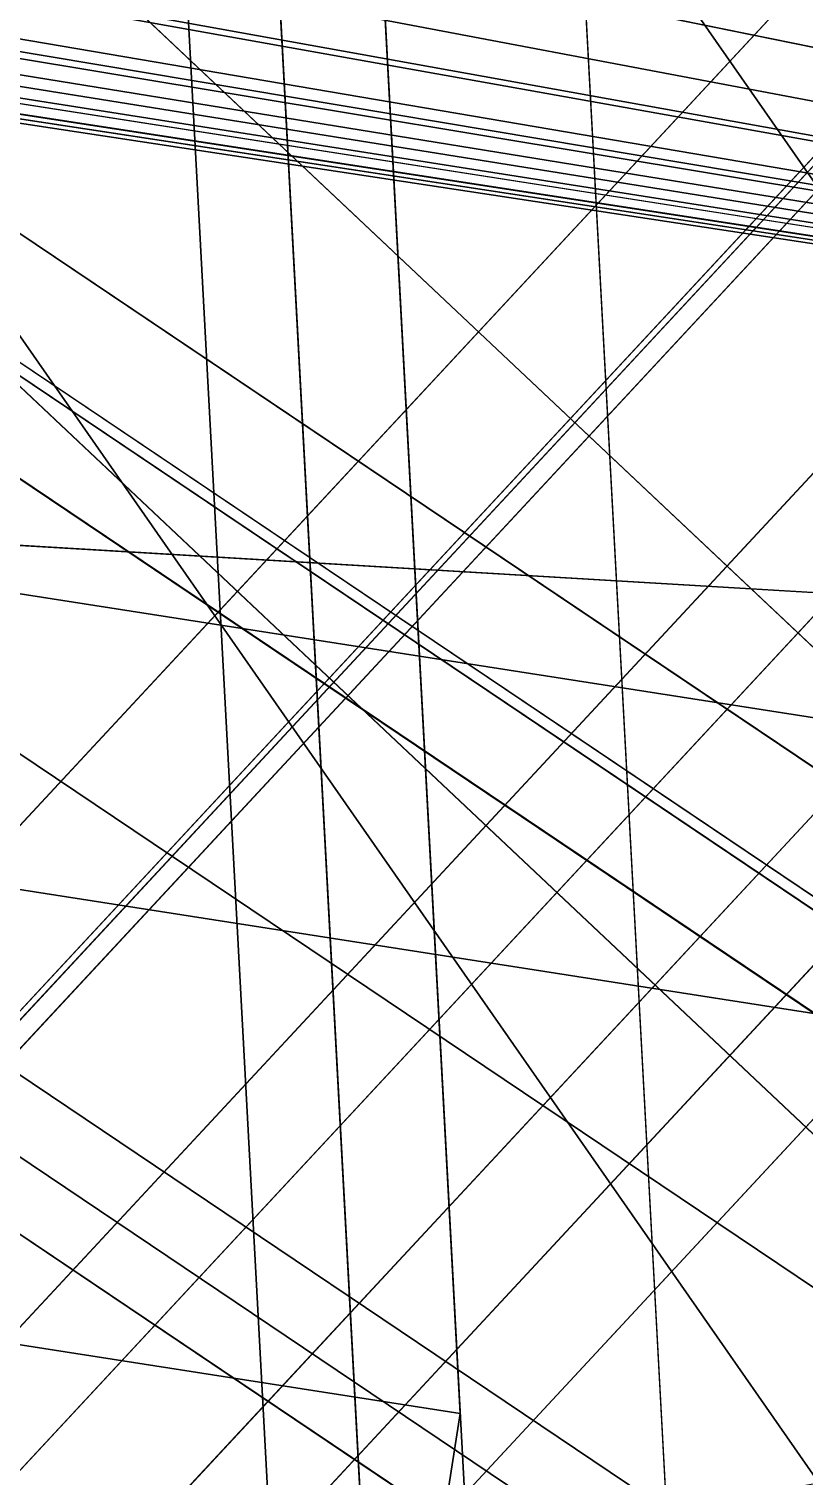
# Model space of a CAD drawing. Header units: metres. Extents: x 503497 to 504361, y 6966567 to 6966857.
# Drawn here: x 504153.512 to 504155.858, y 6966681.182 to 6966685.559 of the extents above; entities that cross this region are included whole.
import ezdxf

# ---------------------------------------------------------------- set-up
doc = ezdxf.new("R2010")
doc.units = ezdxf.units.M

msp = doc.modelspace()

# ---------------------------------------------------------------- linework, layer by layer
at = {"layer": 'SHADOW_APPROVED_20260111T072000'}
for points in [[(504169.4593, 6966696.8594), (504167.3244, 6966683.1734), (504094.1506, 6966698.0774), (504096.2855, 6966711.7634), (504169.4593, 6966696.8594)], [(504167.3244, 6966683.1734), (504124.6436, 6966689.8311), (504051.4698, 6966704.7351), (504094.1506, 6966698.0774), (504167.3244, 6966683.1734)]]:
    msp.add_lwpolyline(points, close=True, dxfattribs=at)
msp.add_lwpolyline([(504152.9477, 6966710.2148), (504167.8718, 6966707.8869), (504167.5638, 6966705.9126), (504170.7929, 6966705.4089), (504170.0047, 6966700.3561), (504169.7774, 6966699.9974), (504169.5259, 6966699.8139), (504168.8949, 6966699.7238), (504168.6104, 6966697.9001), (504168.9205, 6966697.8003), (504169.2405, 6966697.5447), (504169.4022, 6966697.2624), (504169.4593, 6966696.8594), (504167.3244, 6966683.1734), (504124.6436, 6966689.8311)], dxfattribs=at)
at = {"layer": 'SHADOW_APPROVED_20260114T072400'}
for points in [[(504169.4593, 6966696.8594), (504167.3244, 6966683.1734), (504095.316, 6966696.8121), (504097.4509, 6966710.4981), (504169.4593, 6966696.8594)], [(504167.3244, 6966683.1734), (504124.6436, 6966689.8311), (504052.6352, 6966703.4698), (504095.316, 6966696.8121), (504167.3244, 6966683.1734)]]:
    msp.add_lwpolyline(points, close=True, dxfattribs=at)
msp.add_lwpolyline([(504152.9477, 6966710.2148), (504167.8718, 6966707.8869), (504167.5638, 6966705.9126), (504170.7929, 6966705.4089), (504170.0047, 6966700.3561), (504169.7774, 6966699.9974), (504169.5259, 6966699.8139), (504168.8949, 6966699.7238), (504168.6104, 6966697.9001), (504168.9205, 6966697.8003), (504169.2405, 6966697.5447), (504169.4022, 6966697.2624), (504169.4593, 6966696.8594), (504167.3244, 6966683.1734), (504124.6436, 6966689.8311)], dxfattribs=at)
at = {"layer": 'SHADOW_APPROVED_20260122T071500'}
for points in [[(504169.4593, 6966696.8594), (504167.3244, 6966683.1734), (504084.7579, 6966697.9415), (504086.8928, 6966711.6275), (504169.4593, 6966696.8594)], [(504167.3244, 6966683.1734), (504124.6436, 6966689.8311), (504042.0771, 6966704.5992), (504084.7579, 6966697.9415), (504167.3244, 6966683.1734)]]:
    msp.add_lwpolyline(points, close=True, dxfattribs=at)
msp.add_lwpolyline([(504152.9477, 6966710.2148), (504167.8718, 6966707.8869), (504167.5638, 6966705.9126), (504170.7929, 6966705.4089), (504170.0047, 6966700.3561), (504169.7774, 6966699.9974), (504169.5259, 6966699.8139), (504168.8949, 6966699.7238), (504168.6104, 6966697.9001), (504168.9205, 6966697.8003), (504169.2405, 6966697.5447), (504169.4022, 6966697.2624), (504169.4593, 6966696.8594), (504167.3244, 6966683.1734), (504124.6436, 6966689.8311)], dxfattribs=at)
at = {"layer": 'SHADOW_APPROVED_20260124T072500'}
msp.add_lwpolyline([(504152.9477, 6966710.2148), (504167.8718, 6966707.8869), (504167.5638, 6966705.9126), (504170.7929, 6966705.4089), (504170.0047, 6966700.3561), (504169.7774, 6966699.9974), (504169.5259, 6966699.8139), (504168.8949, 6966699.7238), (504168.6104, 6966697.9001), (504168.9205, 6966697.8003), (504169.2405, 6966697.5447), (504169.4022, 6966697.2624), (504169.4593, 6966696.8594), (504167.3244, 6966683.1734), (504124.6436, 6966689.8311)], dxfattribs=at)
for points in [[(504169.4593, 6966696.8594), (504167.3244, 6966683.1734), (504091.0813, 6966694.8884), (504093.2162, 6966708.5744), (504169.4593, 6966696.8594)], [(504167.3244, 6966683.1734), (504124.6436, 6966689.8311), (504048.4005, 6966701.5461), (504091.0813, 6966694.8884), (504167.3244, 6966683.1734)]]:
    msp.add_lwpolyline(points, close=True, dxfattribs=at)
at = {"layer": 'SHADOW_APPROVED_20260126T071100'}
for points in [[(504169.4593, 6966696.8594), (504167.3244, 6966683.1734), (504078.8993, 6966698.2192), (504081.0342, 6966711.9052), (504169.4593, 6966696.8594)], [(504167.3244, 6966683.1734), (504124.6436, 6966689.8311), (504036.2185, 6966704.8769), (504078.8993, 6966698.2192), (504167.3244, 6966683.1734)]]:
    msp.add_lwpolyline(points, close=True, dxfattribs=at)
msp.add_lwpolyline([(504152.9477, 6966710.2148), (504167.8718, 6966707.8869), (504167.5638, 6966705.9126), (504170.7929, 6966705.4089), (504170.0047, 6966700.3561), (504169.7774, 6966699.9974), (504169.5259, 6966699.8139), (504168.8949, 6966699.7238), (504168.6104, 6966697.9001), (504168.9205, 6966697.8003), (504169.2405, 6966697.5447), (504169.4022, 6966697.2624), (504169.4593, 6966696.8594), (504167.3244, 6966683.1734), (504124.6436, 6966689.8311)], dxfattribs=at)
at = {"layer": 'SHADOW_APPROVED_20260127T071900'}
msp.add_lwpolyline([(504152.9477, 6966710.2148), (504167.8718, 6966707.8869), (504167.5638, 6966705.9126), (504170.7929, 6966705.4089), (504170.0047, 6966700.3561), (504169.7774, 6966699.9974), (504169.5259, 6966699.8139), (504168.8949, 6966699.7238), (504168.6104, 6966697.9001), (504168.9205, 6966697.8003), (504169.2405, 6966697.5447), (504169.4022, 6966697.2624), (504169.4593, 6966696.8594), (504167.3244, 6966683.1734), (504124.6436, 6966689.8311)], dxfattribs=at)
for points in [[(504169.4593, 6966696.8594), (504167.3244, 6966683.1734), (504084.9815, 6966695.666), (504087.1164, 6966709.352), (504169.4593, 6966696.8594)], [(504167.3244, 6966683.1734), (504124.6436, 6966689.8311), (504042.3007, 6966702.3237), (504084.9815, 6966695.666), (504167.3244, 6966683.1734)]]:
    msp.add_lwpolyline(points, close=True, dxfattribs=at)
at = {"layer": 'SHADOW_APPROVED_20260129T071100'}
for points in [[(504169.4593, 6966696.8594), (504167.3244, 6966683.1734), (504076.8787, 6966697.3922), (504079.0136, 6966711.0782), (504169.4593, 6966696.8594)], [(504167.3244, 6966683.1734), (504124.6436, 6966689.8311), (504034.1979, 6966704.0499), (504076.8787, 6966697.3922), (504167.3244, 6966683.1734)]]:
    msp.add_lwpolyline(points, close=True, dxfattribs=at)
msp.add_lwpolyline([(504152.9477, 6966710.2148), (504167.8718, 6966707.8869), (504167.5638, 6966705.9126), (504170.7929, 6966705.4089), (504170.0047, 6966700.3561), (504169.7774, 6966699.9974), (504169.5259, 6966699.8139), (504168.8949, 6966699.7238), (504168.6104, 6966697.9001), (504168.9205, 6966697.8003), (504169.2405, 6966697.5447), (504169.4022, 6966697.2624), (504169.4593, 6966696.8594), (504167.3244, 6966683.1734), (504124.6436, 6966689.8311)], dxfattribs=at)
at = {"layer": 'SHADOW_APPROVED_20260130T071100'}
for points in [[(504169.4593, 6966696.8594), (504167.3244, 6966683.1734), (504076.1925, 6966697.0876), (504078.3274, 6966710.7736), (504169.4593, 6966696.8594)], [(504167.3244, 6966683.1734), (504124.6436, 6966689.8311), (504033.5117, 6966703.7453), (504076.1925, 6966697.0876), (504167.3244, 6966683.1734)]]:
    msp.add_lwpolyline(points, close=True, dxfattribs=at)
msp.add_lwpolyline([(504152.9477, 6966710.2148), (504167.8718, 6966707.8869), (504167.5638, 6966705.9126), (504170.7929, 6966705.4089), (504170.0047, 6966700.3561), (504169.7774, 6966699.9974), (504169.5259, 6966699.8139), (504168.8949, 6966699.7238), (504168.6104, 6966697.9001), (504168.9205, 6966697.8003), (504169.2405, 6966697.5447), (504169.4022, 6966697.2624), (504169.4593, 6966696.8594), (504167.3244, 6966683.1734), (504124.6436, 6966689.8311)], dxfattribs=at)
at = {"layer": 'SHADOW_APPROVED_20260203T070000'}
for points in [[(504169.4593, 6966696.8594), (504167.3244, 6966683.1734), (504061.3002, 6966699.4748), (504063.4351, 6966713.1608), (504169.4593, 6966696.8594)], [(504167.3244, 6966683.1734), (504124.6436, 6966689.8311), (504018.6194, 6966706.1325), (504061.3002, 6966699.4748), (504167.3244, 6966683.1734)]]:
    msp.add_lwpolyline(points, close=True, dxfattribs=at)
msp.add_lwpolyline([(504152.9477, 6966710.2148), (504167.8718, 6966707.8869), (504167.5638, 6966705.9126), (504170.7929, 6966705.4089), (504170.0047, 6966700.3561), (504169.7774, 6966699.9974), (504169.5259, 6966699.8139), (504168.8949, 6966699.7238), (504168.6104, 6966697.9001), (504168.9205, 6966697.8003), (504169.2405, 6966697.5447), (504169.4022, 6966697.2624), (504169.4593, 6966696.8594), (504167.3244, 6966683.1734), (504124.6436, 6966689.8311)], dxfattribs=at)
at = {"layer": 'SHADOW_APPROVED_20260314T074000'}
msp.add_lwpolyline([(504152.9477, 6966710.2148), (504167.8718, 6966707.8869), (504167.5638, 6966705.9126), (504170.7929, 6966705.4089), (504170.0047, 6966700.3561), (504169.7774, 6966699.9974), (504169.5259, 6966699.8139), (504168.8949, 6966699.7238), (504168.6104, 6966697.9001), (504168.9205, 6966697.8003), (504169.2405, 6966697.5447), (504169.4022, 6966697.2624), (504169.4593, 6966696.8594), (504167.3244, 6966683.1734), (504124.6436, 6966689.8311)], dxfattribs=at)
msp.add_lwpolyline([(504167.3244, 6966683.1734), (504124.6436, 6966689.8311), (504036.8891, 6966674.3747), (504079.5699, 6966667.717), (504167.3244, 6966683.1734)], close=True, dxfattribs=at)
at = {"layer": 'SHADOW_APPROVED_20260426T070000'}
msp.add_lwpolyline([(504152.9477, 6966710.2148), (504167.8718, 6966707.8869), (504167.5638, 6966705.9126), (504170.7929, 6966705.4089), (504170.0047, 6966700.3561), (504169.7774, 6966699.9974), (504169.5259, 6966699.8139), (504168.8949, 6966699.7238), (504168.6104, 6966697.9001), (504168.9205, 6966697.8003), (504169.2405, 6966697.5447), (504169.4022, 6966697.2624), (504169.4593, 6966696.8594), (504167.3244, 6966683.1734), (504124.6436, 6966689.8311)], dxfattribs=at)
msp.add_lwpolyline([(504167.3244, 6966683.1734), (504124.6436, 6966689.8311), (503907.516, 6966607.7693), (503950.1968, 6966601.1116), (504167.3244, 6966683.1734)], close=True, dxfattribs=at)
at = {"layer": 'SHADOW_APPROVED_20260621T090000'}
msp.add_lwpolyline([(504152.9477, 6966710.2148), (504167.8718, 6966707.8869), (504167.5638, 6966705.9126), (504170.7929, 6966705.4089), (504170.0047, 6966700.3561), (504169.7774, 6966699.9974), (504169.5259, 6966699.8139), (504168.8949, 6966699.7238), (504168.6104, 6966697.9001), (504168.9205, 6966697.8003), (504169.2405, 6966697.5447), (504169.4022, 6966697.2624), (504169.4593, 6966696.8594), (504167.3244, 6966683.1734), (504124.6436, 6966689.8311)], dxfattribs=at)
for points in [[(504170.7929, 6966705.4089), (504170.0047, 6966700.3561), (504111.4884, 6966637.4245), (504112.2766, 6966642.4773), (504170.7929, 6966705.4089)], [(504170.0047, 6966700.3561), (504169.7774, 6966699.9974), (504111.2611, 6966637.0658), (504111.4884, 6966637.4245), (504170.0047, 6966700.3561)], [(504169.7774, 6966699.9974), (504169.5259, 6966699.8139), (504111.0096, 6966636.8823), (504111.2611, 6966637.0658), (504169.7774, 6966699.9974)], [(504169.5259, 6966699.8139), (504168.8949, 6966699.7238), (504110.3786, 6966636.7922), (504111.0096, 6966636.8823), (504169.5259, 6966699.8139)], [(504168.8949, 6966699.7238), (504168.6104, 6966697.9001), (504110.0941, 6966634.9685), (504110.3786, 6966636.7922), (504168.8949, 6966699.7238)], [(504168.6104, 6966697.9001), (504168.9205, 6966697.8003), (504110.4042, 6966634.8687), (504110.0941, 6966634.9685), (504168.6104, 6966697.9001)], [(504168.9205, 6966697.8003), (504169.2405, 6966697.5447), (504110.7242, 6966634.6131), (504110.4042, 6966634.8687), (504168.9205, 6966697.8003)], [(504169.2405, 6966697.5447), (504169.4022, 6966697.2624), (504110.8859, 6966634.3308), (504110.7242, 6966634.6131), (504169.2405, 6966697.5447)], [(504169.4022, 6966697.2624), (504169.4593, 6966696.8594), (504110.943, 6966633.9278), (504110.8859, 6966634.3308), (504169.4022, 6966697.2624)], [(504169.4593, 6966696.8594), (504167.3244, 6966683.1734), (504108.8081, 6966620.2418), (504110.943, 6966633.9278), (504169.4593, 6966696.8594)], [(504167.3244, 6966683.1734), (504124.6436, 6966689.8311), (504066.1273, 6966626.8995), (504108.8081, 6966620.2418), (504167.3244, 6966683.1734)]]:
    msp.add_lwpolyline(points, close=True, dxfattribs=at)
at = {"layer": 'SHADOW_APPROVED_20260621T120000'}
for points in [[(504144.5661, 6966713.0647), (504153.1826, 6966711.7206), (504155.8036, 6966663.0478), (504147.1871, 6966664.3919), (504144.5661, 6966713.0647)], [(504153.1826, 6966711.7206), (504152.9477, 6966710.2148), (504155.5687, 6966661.542), (504155.8036, 6966663.0478), (504153.1826, 6966711.7206)], [(504152.9477, 6966710.2148), (504167.8718, 6966707.8869), (504170.4928, 6966659.2141), (504155.5687, 6966661.542), (504152.9477, 6966710.2148)], [(504143.738, 6966708.6351), (504154.0443, 6966707.0275), (504156.897, 6966654.0507), (504146.5907, 6966655.6583), (504143.738, 6966708.6351)], [(504154.0443, 6966707.0275), (504153.1492, 6966701.2887), (504156.0019, 6966648.3119), (504156.897, 6966654.0507), (504154.0443, 6966707.0275)], [(504153.1492, 6966701.2887), (504158.2689, 6966700.4901), (504161.1216, 6966647.5133), (504156.0019, 6966648.3119), (504153.1492, 6966701.2887)], [(504167.3244, 6966683.1734), (504124.6436, 6966689.8311), (504127.2646, 6966641.1583), (504169.9454, 6966634.5006), (504167.3244, 6966683.1734)]]:
    msp.add_lwpolyline(points, close=True, dxfattribs=at)
msp.add_lwpolyline([(504152.9477, 6966710.2148), (504167.8718, 6966707.8869), (504167.5638, 6966705.9126), (504170.7929, 6966705.4089), (504170.0047, 6966700.3561), (504169.7774, 6966699.9974), (504169.5259, 6966699.8139), (504168.8949, 6966699.7238), (504168.6104, 6966697.9001), (504168.9205, 6966697.8003), (504169.2405, 6966697.5447), (504169.4022, 6966697.2624), (504169.4593, 6966696.8594), (504167.3244, 6966683.1734), (504124.6436, 6966689.8311)], dxfattribs=at)
at = {"layer": 'SHADOW_APPROVED_20260621T140000'}
msp.add_lwpolyline([(504152.9477, 6966710.2148), (504167.8718, 6966707.8869), (504167.5638, 6966705.9126), (504170.7929, 6966705.4089), (504170.0047, 6966700.3561), (504169.7774, 6966699.9974), (504169.5259, 6966699.8139), (504168.8949, 6966699.7238), (504168.6104, 6966697.9001), (504168.9205, 6966697.8003), (504169.2405, 6966697.5447), (504169.4022, 6966697.2624), (504169.4593, 6966696.8594), (504167.3244, 6966683.1734), (504124.6436, 6966689.8311)], dxfattribs=at)
for points in [[(504142.7149, 6966706.3611), (504141.9137, 6966701.2247), (504185.3455, 6966638.9329), (504186.1467, 6966644.0693), (504142.7149, 6966706.3611)], [(504144.9755, 6966700.7471), (504145.7767, 6966705.8835), (504189.2085, 6966643.5917), (504188.4073, 6966638.4553), (504144.9755, 6966700.7471)], [(504141.9137, 6966701.2247), (504144.9755, 6966700.7471), (504188.4073, 6966638.4553), (504185.3455, 6966638.9329), (504141.9137, 6966701.2247)], [(504167.3244, 6966683.1734), (504124.6436, 6966689.8311), (504163.5533, 6966634.0251), (504206.2341, 6966627.3674), (504167.3244, 6966683.1734)]]:
    msp.add_lwpolyline(points, close=True, dxfattribs=at)
at = {"layer": 'SHADOW_APPROVED_20260621T150000'}
for points in [[(504127.8093, 6966710.1258), (504128.3574, 6966713.6393), (504201.6375, 6966644.6365), (504201.0894, 6966641.123), (504127.8093, 6966710.1258)], [(504124.9683, 6966704.1079), (504125.9354, 6966710.4181), (504199.2155, 6966641.4153), (504198.2484, 6966635.1051), (504124.9683, 6966704.1079)], [(504125.9354, 6966710.4181), (504127.8093, 6966710.1258), (504201.0894, 6966641.123), (504199.2155, 6966641.4153), (504125.9354, 6966710.4181)], [(504167.3244, 6966683.1734), (504124.6436, 6966689.8311), (504197.9237, 6966620.8283), (504240.6045, 6966614.1706), (504167.3244, 6966683.1734)]]:
    msp.add_lwpolyline(points, close=True, dxfattribs=at)
msp.add_lwpolyline([(504152.9477, 6966710.2148), (504167.8718, 6966707.8869), (504167.5638, 6966705.9126), (504170.7929, 6966705.4089), (504170.0047, 6966700.3561), (504169.7774, 6966699.9974), (504169.5259, 6966699.8139), (504168.8949, 6966699.7238), (504168.6104, 6966697.9001), (504168.9205, 6966697.8003), (504169.2405, 6966697.5447), (504169.4022, 6966697.2624), (504169.4593, 6966696.8594), (504167.3244, 6966683.1734), (504124.6436, 6966689.8311)], dxfattribs=at)
at = {"layer": 'SHADOW_APPROVED_20260621T160000'}
for points in [[(504124.9683, 6966704.1079), (504125.9354, 6966710.4181), (504294.1916, 6966597.3183), (504293.2245, 6966591.0081), (504124.9683, 6966704.1079)], [(504137.1539, 6966693.1239), (504139.8525, 6966710.4238), (504322.9873, 6966587.3228), (504320.2887, 6966570.0229), (504137.1539, 6966693.1239)], [(504125.0625, 6966703.6133), (504124.9683, 6966704.1079), (504293.2245, 6966591.0081), (504293.3187, 6966590.5135), (504125.0625, 6966703.6133)], [(504125.4218, 6966703.0603), (504125.0625, 6966703.6133), (504293.3187, 6966590.5135), (504293.678, 6966589.9605), (504125.4218, 6966703.0603)], [(504125.8564, 6966702.7697), (504125.4218, 6966703.0603), (504293.678, 6966589.9605), (504294.1126, 6966589.6699), (504125.8564, 6966702.7697)], [(504126.6349, 6966702.5968), (504125.8564, 6966702.7697), (504294.1126, 6966589.6699), (504294.8911, 6966589.497), (504126.6349, 6966702.5968)], [(504126.4679, 6966701.5261), (504126.6349, 6966702.5968), (504294.8911, 6966589.497), (504294.7241, 6966588.4263), (504126.4679, 6966701.5261)], [(504124.1841, 6966701.6081), (504124.6865, 6966701.7525), (504292.9427, 6966588.6527), (504292.4403, 6966588.5083), (504124.1841, 6966701.6081)], [(504124.6865, 6966701.7525), (504126.4679, 6966701.5261), (504294.7241, 6966588.4263), (504292.9427, 6966588.6527), (504124.6865, 6966701.7525)], [(504123.6735, 6966701.1907), (504124.1841, 6966701.6081), (504292.4403, 6966588.5083), (504291.9297, 6966588.0909), (504123.6735, 6966701.1907)], [(504156.6455, 6966690.0834), (504137.1539, 6966693.1239), (504320.2887, 6966570.0229), (504339.7803, 6966566.9824), (504156.6455, 6966690.0834)], [(504167.3244, 6966683.1734), (504124.6436, 6966689.8311), (504292.8998, 6966576.7313), (504335.5806, 6966570.0736), (504167.3244, 6966683.1734)]]:
    msp.add_lwpolyline(points, close=True, dxfattribs=at)
msp.add_lwpolyline([(504152.9477, 6966710.2148), (504167.8718, 6966707.8869), (504167.5638, 6966705.9126), (504170.7929, 6966705.4089), (504170.0047, 6966700.3561), (504169.7774, 6966699.9974), (504169.5259, 6966699.8139), (504168.8949, 6966699.7238), (504168.6104, 6966697.9001), (504168.9205, 6966697.8003), (504169.2405, 6966697.5447), (504169.4022, 6966697.2624), (504169.4593, 6966696.8594), (504167.3244, 6966683.1734), (504124.6436, 6966689.8311)], dxfattribs=at)
at = {"layer": 'SHADOW_APPROVED_20261019T053000'}
for points in [[(504169.4593, 6966696.8594), (504167.3244, 6966683.1734), (503590.5687, 6966775.3062), (503592.7036, 6966788.9922), (504169.4593, 6966696.8594)], [(504167.3244, 6966683.1734), (504124.6436, 6966689.8311), (503547.8879, 6966781.9639), (503590.5687, 6966775.3062), (504167.3244, 6966683.1734)]]:
    msp.add_lwpolyline(points, close=True, dxfattribs=at)
msp.add_lwpolyline([(504152.9477, 6966710.2148), (504167.8718, 6966707.8869), (504167.5638, 6966705.9126), (504170.7929, 6966705.4089), (504170.0047, 6966700.3561), (504169.7774, 6966699.9974), (504169.5259, 6966699.8139), (504168.8949, 6966699.7238), (504168.6104, 6966697.9001), (504168.9205, 6966697.8003), (504169.2405, 6966697.5447), (504169.4022, 6966697.2624), (504169.4593, 6966696.8594), (504167.3244, 6966683.1734), (504124.6436, 6966689.8311)], dxfattribs=at)
at = {"layer": 'SHADOW_APPROVED_20261112T063500'}
for points in [[(504169.4593, 6966696.8594), (504167.3244, 6966683.1734), (504069.0461, 6966699.1276), (504071.181, 6966712.8136), (504169.4593, 6966696.8594)], [(504167.3244, 6966683.1734), (504124.6436, 6966689.8311), (504026.3653, 6966705.7853), (504069.0461, 6966699.1276), (504167.3244, 6966683.1734)]]:
    msp.add_lwpolyline(points, close=True, dxfattribs=at)
msp.add_lwpolyline([(504152.9477, 6966710.2148), (504167.8718, 6966707.8869), (504167.5638, 6966705.9126), (504170.7929, 6966705.4089), (504170.0047, 6966700.3561), (504169.7774, 6966699.9974), (504169.5259, 6966699.8139), (504168.8949, 6966699.7238), (504168.6104, 6966697.9001), (504168.9205, 6966697.8003), (504169.2405, 6966697.5447), (504169.4022, 6966697.2624), (504169.4593, 6966696.8594), (504167.3244, 6966683.1734), (504124.6436, 6966689.8311)], dxfattribs=at)
at = {"layer": 'SHADOW_APPROVED_20261113T063500'}
for points in [[(504169.4593, 6966696.8594), (504167.3244, 6966683.1734), (504069.5143, 6966699.5431), (504071.6492, 6966713.2291), (504169.4593, 6966696.8594)], [(504167.3244, 6966683.1734), (504124.6436, 6966689.8311), (504026.8335, 6966706.2008), (504069.5143, 6966699.5431), (504167.3244, 6966683.1734)]]:
    msp.add_lwpolyline(points, close=True, dxfattribs=at)
msp.add_lwpolyline([(504152.9477, 6966710.2148), (504167.8718, 6966707.8869), (504167.5638, 6966705.9126), (504170.7929, 6966705.4089), (504170.0047, 6966700.3561), (504169.7774, 6966699.9974), (504169.5259, 6966699.8139), (504168.8949, 6966699.7238), (504168.6104, 6966697.9001), (504168.9205, 6966697.8003), (504169.2405, 6966697.5447), (504169.4022, 6966697.2624), (504169.4593, 6966696.8594), (504167.3244, 6966683.1734), (504124.6436, 6966689.8311)], dxfattribs=at)
at = {"layer": 'SHADOW_APPROVED_20261122T065200'}
for points in [[(504169.4593, 6966696.8594), (504167.3244, 6966683.1734), (504087.1603, 6966697.6242), (504089.2952, 6966711.3102), (504169.4593, 6966696.8594)], [(504167.3244, 6966683.1734), (504124.6436, 6966689.8311), (504044.4795, 6966704.2819), (504087.1603, 6966697.6242), (504167.3244, 6966683.1734)]]:
    msp.add_lwpolyline(points, close=True, dxfattribs=at)
msp.add_lwpolyline([(504152.9477, 6966710.2148), (504167.8718, 6966707.8869), (504167.5638, 6966705.9126), (504170.7929, 6966705.4089), (504170.0047, 6966700.3561), (504169.7774, 6966699.9974), (504169.5259, 6966699.8139), (504168.8949, 6966699.7238), (504168.6104, 6966697.9001), (504168.9205, 6966697.8003), (504169.2405, 6966697.5447), (504169.4022, 6966697.2624), (504169.4593, 6966696.8594), (504167.3244, 6966683.1734), (504124.6436, 6966689.8311)], dxfattribs=at)
at = {"layer": 'SHADOW_APPROVED_20261123T070300'}
msp.add_lwpolyline([(504152.9477, 6966710.2148), (504167.8718, 6966707.8869), (504167.5638, 6966705.9126), (504170.7929, 6966705.4089), (504170.0047, 6966700.3561), (504169.7774, 6966699.9974), (504169.5259, 6966699.8139), (504168.8949, 6966699.7238), (504168.6104, 6966697.9001), (504168.9205, 6966697.8003), (504169.2405, 6966697.5447), (504169.4022, 6966697.2624), (504169.4593, 6966696.8594), (504167.3244, 6966683.1734), (504124.6436, 6966689.8311)], dxfattribs=at)
for points in [[(504169.4593, 6966696.8594), (504167.3244, 6966683.1734), (504094.9275, 6966695.1799), (504097.0624, 6966708.8659), (504169.4593, 6966696.8594)], [(504167.3244, 6966683.1734), (504124.6436, 6966689.8311), (504052.2467, 6966701.8376), (504094.9275, 6966695.1799), (504167.3244, 6966683.1734)]]:
    msp.add_lwpolyline(points, close=True, dxfattribs=at)
at = {"layer": 'SHADOW_APPROVED_20261221T090000'}
msp.add_lwpolyline([(504152.9477, 6966710.2148), (504167.8718, 6966707.8869), (504167.5638, 6966705.9126), (504170.7929, 6966705.4089), (504170.0047, 6966700.3561), (504169.7774, 6966699.9974), (504169.5259, 6966699.8139), (504168.8949, 6966699.7238), (504168.6104, 6966697.9001), (504168.9205, 6966697.8003), (504169.2405, 6966697.5447), (504169.4022, 6966697.2624), (504169.4593, 6966696.8594), (504167.3244, 6966683.1734), (504124.6436, 6966689.8311)], dxfattribs=at)
for points in [[(504169.4593, 6966696.8594), (504167.3244, 6966683.1734), (504137.0697, 6966684.9728), (504139.2046, 6966698.6588), (504169.4593, 6966696.8594)], [(504167.3244, 6966683.1734), (504124.6436, 6966689.8311), (504094.3889, 6966691.6305), (504137.0697, 6966684.9728), (504167.3244, 6966683.1734)]]:
    msp.add_lwpolyline(points, close=True, dxfattribs=at)
at = {"layer": 'SHADOW_APPROVED_20261221T120000'}
for points in [[(504146.8386, 6966710.3339), (504155.4551, 6966708.9898), (504155.2202, 6966707.484), (504170.1443, 6966705.1561), (504169.8363, 6966703.1818), (504173.0654, 6966702.6781), (504172.2772, 6966697.6253), (504172.0499, 6966697.2666), (504171.7984, 6966697.0831), (504171.1674, 6966696.993), (504170.8829, 6966695.1693), (504171.193, 6966695.0695), (504171.513, 6966694.8139), (504171.6747, 6966694.5316), (504171.7318, 6966694.1286), (504169.5969, 6966680.4426), (504126.9161, 6966687.1003)], [(504152.9477, 6966710.2148), (504167.8718, 6966707.8869), (504167.5638, 6966705.9126), (504170.7929, 6966705.4089), (504170.0047, 6966700.3561), (504169.7774, 6966699.9974), (504169.5259, 6966699.8139), (504168.8949, 6966699.7238), (504168.6104, 6966697.9001), (504168.9205, 6966697.8003), (504169.2405, 6966697.5447), (504169.4022, 6966697.2624), (504169.4593, 6966696.8594), (504167.3244, 6966683.1734), (504124.6436, 6966689.8311)]]:
    msp.add_lwpolyline(points, dxfattribs=at)
msp.add_lwpolyline([(504167.3244, 6966683.1734), (504124.6436, 6966689.8311), (504126.9161, 6966687.1003), (504169.5969, 6966680.4426), (504167.3244, 6966683.1734)], close=True, dxfattribs=at)
at = {"layer": 'SHADOW_APPROVED_20261221T150000'}
msp.add_lwpolyline([(504152.9477, 6966710.2148), (504167.8718, 6966707.8869), (504167.5638, 6966705.9126), (504170.7929, 6966705.4089), (504170.0047, 6966700.3561), (504169.7774, 6966699.9974), (504169.5259, 6966699.8139), (504168.8949, 6966699.7238), (504168.6104, 6966697.9001), (504168.9205, 6966697.8003), (504169.2405, 6966697.5447), (504169.4022, 6966697.2624), (504169.4593, 6966696.8594), (504167.3244, 6966683.1734), (504124.6436, 6966689.8311)], dxfattribs=at)
msp.add_lwpolyline([(504167.3244, 6966683.1734), (504124.6436, 6966689.8311), (504162.3375, 6966693.8514), (504205.0183, 6966687.1937), (504167.3244, 6966683.1734)], close=True, dxfattribs=at)
at = {"layer": 'SHADOW_APPROVED_20261221T160000'}
msp.add_lwpolyline([(504152.9477, 6966710.2148), (504167.8718, 6966707.8869), (504167.5638, 6966705.9126), (504170.7929, 6966705.4089), (504170.0047, 6966700.3561), (504169.7774, 6966699.9974), (504169.5259, 6966699.8139), (504168.8949, 6966699.7238), (504168.6104, 6966697.9001), (504168.9205, 6966697.8003), (504169.2405, 6966697.5447), (504169.4022, 6966697.2624), (504169.4593, 6966696.8594), (504167.3244, 6966683.1734), (504124.6436, 6966689.8311)], dxfattribs=at)
msp.add_lwpolyline([(504167.3244, 6966683.1734), (504124.6436, 6966689.8311), (504184.2054, 6966701.7829), (504226.8862, 6966695.1252), (504167.3244, 6966683.1734)], close=True, dxfattribs=at)
at = {"layer": 'SHADOW_APPROVED_20261221T170000'}
msp.add_lwpolyline([(504167.3244, 6966683.1734), (504124.6436, 6966689.8311), (504227.8435, 6966720.7187), (504270.5243, 6966714.061), (504167.3244, 6966683.1734)], close=True, dxfattribs=at)
msp.add_lwpolyline([(504152.9477, 6966710.2148), (504167.8718, 6966707.8869), (504167.5638, 6966705.9126), (504170.7929, 6966705.4089), (504170.0047, 6966700.3561), (504169.7774, 6966699.9974), (504169.5259, 6966699.8139), (504168.8949, 6966699.7238), (504168.6104, 6966697.9001), (504168.9205, 6966697.8003), (504169.2405, 6966697.5447), (504169.4022, 6966697.2624), (504169.4593, 6966696.8594), (504167.3244, 6966683.1734), (504124.6436, 6966689.8311)], dxfattribs=at)
at = {"layer": 'SHADOW_COMPARATOR_RL48_20260111T072000'}
msp.add_lwpolyline([(504152.9477, 6966710.2148), (504167.8718, 6966707.8869), (504167.5638, 6966705.9126), (504170.7929, 6966705.4089), (504170.0047, 6966700.3561), (504169.7774, 6966699.9974), (504169.5259, 6966699.8139), (504168.8949, 6966699.7238), (504168.6104, 6966697.9001), (504168.9205, 6966697.8003), (504169.2405, 6966697.5447), (504169.4022, 6966697.2624), (504169.4593, 6966696.8594), (504167.3244, 6966683.1734), (504124.6436, 6966689.8311)], dxfattribs=at)
for points in [[(504169.4593, 6966696.8594), (504167.3244, 6966683.1734), (504121.6971, 6966692.4668), (504123.832, 6966706.1528), (504169.4593, 6966696.8594)], [(504167.3244, 6966683.1734), (504124.6436, 6966689.8311), (504079.0163, 6966699.1245), (504121.6971, 6966692.4668), (504167.3244, 6966683.1734)]]:
    msp.add_lwpolyline(points, close=True, dxfattribs=at)
at = {"layer": 'SHADOW_COMPARATOR_RL48_20260114T072400'}
msp.add_lwpolyline([(504152.9477, 6966710.2148), (504167.8718, 6966707.8869), (504167.5638, 6966705.9126), (504170.7929, 6966705.4089), (504170.0047, 6966700.3561), (504169.7774, 6966699.9974), (504169.5259, 6966699.8139), (504168.8949, 6966699.7238), (504168.6104, 6966697.9001), (504168.9205, 6966697.8003), (504169.2405, 6966697.5447), (504169.4022, 6966697.2624), (504169.4593, 6966696.8594), (504167.3244, 6966683.1734), (504124.6436, 6966689.8311)], dxfattribs=at)
for points in [[(504169.4593, 6966696.8594), (504167.3244, 6966683.1734), (504122.4238, 6966691.6778), (504124.5587, 6966705.3638), (504169.4593, 6966696.8594)], [(504167.3244, 6966683.1734), (504124.6436, 6966689.8311), (504079.743, 6966698.3355), (504122.4238, 6966691.6778), (504167.3244, 6966683.1734)]]:
    msp.add_lwpolyline(points, close=True, dxfattribs=at)
at = {"layer": 'SHADOW_COMPARATOR_RL48_20260122T071500'}
msp.add_lwpolyline([(504152.9477, 6966710.2148), (504167.8718, 6966707.8869), (504167.5638, 6966705.9126), (504170.7929, 6966705.4089), (504170.0047, 6966700.3561), (504169.7774, 6966699.9974), (504169.5259, 6966699.8139), (504168.8949, 6966699.7238), (504168.6104, 6966697.9001), (504168.9205, 6966697.8003), (504169.2405, 6966697.5447), (504169.4022, 6966697.2624), (504169.4593, 6966696.8594), (504167.3244, 6966683.1734), (504124.6436, 6966689.8311)], dxfattribs=at)
for points in [[(504169.4593, 6966696.8594), (504167.3244, 6966683.1734), (504115.8403, 6966692.382), (504117.9752, 6966706.068), (504169.4593, 6966696.8594)], [(504167.3244, 6966683.1734), (504124.6436, 6966689.8311), (504073.1595, 6966699.0397), (504115.8403, 6966692.382), (504167.3244, 6966683.1734)]]:
    msp.add_lwpolyline(points, close=True, dxfattribs=at)
at = {"layer": 'SHADOW_COMPARATOR_RL48_20260124T072500'}
msp.add_lwpolyline([(504152.9477, 6966710.2148), (504167.8718, 6966707.8869), (504167.5638, 6966705.9126), (504170.7929, 6966705.4089), (504170.0047, 6966700.3561), (504169.7774, 6966699.9974), (504169.5259, 6966699.8139), (504168.8949, 6966699.7238), (504168.6104, 6966697.9001), (504168.9205, 6966697.8003), (504169.2405, 6966697.5447), (504169.4022, 6966697.2624), (504169.4593, 6966696.8594), (504167.3244, 6966683.1734), (504124.6436, 6966689.8311)], dxfattribs=at)
for points in [[(504169.4593, 6966696.8594), (504167.3244, 6966683.1734), (504119.7832, 6966690.4783), (504121.9181, 6966704.1643), (504169.4593, 6966696.8594)], [(504167.3244, 6966683.1734), (504124.6436, 6966689.8311), (504077.1024, 6966697.136), (504119.7832, 6966690.4783), (504167.3244, 6966683.1734)]]:
    msp.add_lwpolyline(points, close=True, dxfattribs=at)
at = {"layer": 'SHADOW_COMPARATOR_RL48_20260126T071100'}
msp.add_lwpolyline([(504152.9477, 6966710.2148), (504167.8718, 6966707.8869), (504167.5638, 6966705.9126), (504170.7929, 6966705.4089), (504170.0047, 6966700.3561), (504169.7774, 6966699.9974), (504169.5259, 6966699.8139), (504168.8949, 6966699.7238), (504168.6104, 6966697.9001), (504168.9205, 6966697.8003), (504169.2405, 6966697.5447), (504169.4022, 6966697.2624), (504169.4593, 6966696.8594), (504167.3244, 6966683.1734), (504124.6436, 6966689.8311)], dxfattribs=at)
for points in [[(504169.4593, 6966696.8594), (504167.3244, 6966683.1734), (504112.1872, 6966692.5552), (504114.3221, 6966706.2412), (504169.4593, 6966696.8594)], [(504167.3244, 6966683.1734), (504124.6436, 6966689.8311), (504069.5064, 6966699.2129), (504112.1872, 6966692.5552), (504167.3244, 6966683.1734)]]:
    msp.add_lwpolyline(points, close=True, dxfattribs=at)
at = {"layer": 'SHADOW_COMPARATOR_RL48_20260127T071900'}
msp.add_lwpolyline([(504152.9477, 6966710.2148), (504167.8718, 6966707.8869), (504167.5638, 6966705.9126), (504170.7929, 6966705.4089), (504170.0047, 6966700.3561), (504169.7774, 6966699.9974), (504169.5259, 6966699.8139), (504168.8949, 6966699.7238), (504168.6104, 6966697.9001), (504168.9205, 6966697.8003), (504169.2405, 6966697.5447), (504169.4022, 6966697.2624), (504169.4593, 6966696.8594), (504167.3244, 6966683.1734), (504124.6436, 6966689.8311)], dxfattribs=at)
for points in [[(504169.4593, 6966696.8594), (504167.3244, 6966683.1734), (504115.9797, 6966690.9631), (504118.1146, 6966704.6491), (504169.4593, 6966696.8594)], [(504167.3244, 6966683.1734), (504124.6436, 6966689.8311), (504073.2989, 6966697.6208), (504115.9797, 6966690.9631), (504167.3244, 6966683.1734)]]:
    msp.add_lwpolyline(points, close=True, dxfattribs=at)
at = {"layer": 'SHADOW_COMPARATOR_RL48_20260129T071100'}
msp.add_lwpolyline([(504152.9477, 6966710.2148), (504167.8718, 6966707.8869), (504167.5638, 6966705.9126), (504170.7929, 6966705.4089), (504170.0047, 6966700.3561), (504169.7774, 6966699.9974), (504169.5259, 6966699.8139), (504168.8949, 6966699.7238), (504168.6104, 6966697.9001), (504168.9205, 6966697.8003), (504169.2405, 6966697.5447), (504169.4022, 6966697.2624), (504169.4593, 6966696.8594), (504167.3244, 6966683.1734), (504124.6436, 6966689.8311)], dxfattribs=at)
for points in [[(504169.4593, 6966696.8594), (504167.3244, 6966683.1734), (504110.9272, 6966692.0395), (504113.0621, 6966705.7255), (504169.4593, 6966696.8594)], [(504167.3244, 6966683.1734), (504124.6436, 6966689.8311), (504068.2464, 6966698.6972), (504110.9272, 6966692.0395), (504167.3244, 6966683.1734)]]:
    msp.add_lwpolyline(points, close=True, dxfattribs=at)
at = {"layer": 'SHADOW_COMPARATOR_RL48_20260130T071100'}
msp.add_lwpolyline([(504152.9477, 6966710.2148), (504167.8718, 6966707.8869), (504167.5638, 6966705.9126), (504170.7929, 6966705.4089), (504170.0047, 6966700.3561), (504169.7774, 6966699.9974), (504169.5259, 6966699.8139), (504168.8949, 6966699.7238), (504168.6104, 6966697.9001), (504168.9205, 6966697.8003), (504169.2405, 6966697.5447), (504169.4022, 6966697.2624), (504169.4593, 6966696.8594), (504167.3244, 6966683.1734), (504124.6436, 6966689.8311)], dxfattribs=at)
for points in [[(504169.4593, 6966696.8594), (504167.3244, 6966683.1734), (504110.4993, 6966691.8496), (504112.6342, 6966705.5356), (504169.4593, 6966696.8594)], [(504167.3244, 6966683.1734), (504124.6436, 6966689.8311), (504067.8185, 6966698.5073), (504110.4993, 6966691.8496), (504167.3244, 6966683.1734)]]:
    msp.add_lwpolyline(points, close=True, dxfattribs=at)
at = {"layer": 'SHADOW_COMPARATOR_RL48_20260203T070000'}
msp.add_lwpolyline([(504152.9477, 6966710.2148), (504167.8718, 6966707.8869), (504167.5638, 6966705.9126), (504170.7929, 6966705.4089), (504170.0047, 6966700.3561), (504169.7774, 6966699.9974), (504169.5259, 6966699.8139), (504168.8949, 6966699.7238), (504168.6104, 6966697.9001), (504168.9205, 6966697.8003), (504169.2405, 6966697.5447), (504169.4022, 6966697.2624), (504169.4593, 6966696.8594), (504167.3244, 6966683.1734), (504124.6436, 6966689.8311)], dxfattribs=at)
for points in [[(504169.4593, 6966696.8594), (504167.3244, 6966683.1734), (504101.2133, 6966693.3381), (504103.3482, 6966707.0241), (504169.4593, 6966696.8594)], [(504167.3244, 6966683.1734), (504124.6436, 6966689.8311), (504058.5325, 6966699.9958), (504101.2133, 6966693.3381), (504167.3244, 6966683.1734)]]:
    msp.add_lwpolyline(points, close=True, dxfattribs=at)
at = {"layer": 'SHADOW_COMPARATOR_RL48_20260314T074000'}
msp.add_lwpolyline([(504152.9477, 6966710.2148), (504167.8718, 6966707.8869), (504167.5638, 6966705.9126), (504170.7929, 6966705.4089), (504170.0047, 6966700.3561), (504169.7774, 6966699.9974), (504169.5259, 6966699.8139), (504168.8949, 6966699.7238), (504168.6104, 6966697.9001), (504168.9205, 6966697.8003), (504169.2405, 6966697.5447), (504169.4022, 6966697.2624), (504169.4593, 6966696.8594), (504167.3244, 6966683.1734), (504124.6436, 6966689.8311)], dxfattribs=at)
msp.add_lwpolyline([(504167.3244, 6966683.1734), (504124.6436, 6966689.8311), (504069.9245, 6966680.1933), (504112.6053, 6966673.5356), (504167.3244, 6966683.1734)], close=True, dxfattribs=at)
at = {"layer": 'SHADOW_COMPARATOR_RL48_20260426T070000'}
msp.add_lwpolyline([(504152.9477, 6966710.2148), (504167.8718, 6966707.8869), (504167.5638, 6966705.9126), (504170.7929, 6966705.4089), (504170.0047, 6966700.3561), (504169.7774, 6966699.9974), (504169.5259, 6966699.8139), (504168.8949, 6966699.7238), (504168.6104, 6966697.9001), (504168.9205, 6966697.8003), (504169.2405, 6966697.5447), (504169.4022, 6966697.2624), (504169.4593, 6966696.8594), (504167.3244, 6966683.1734), (504124.6436, 6966689.8311)], dxfattribs=at)
msp.add_lwpolyline([(504167.3244, 6966683.1734), (504124.6436, 6966689.8311), (503989.2543, 6966638.6617), (504031.9351, 6966632.004), (504167.3244, 6966683.1734)], close=True, dxfattribs=at)
at = {"layer": 'SHADOW_COMPARATOR_RL48_20260621T090000'}
msp.add_lwpolyline([(504152.9477, 6966710.2148), (504167.8718, 6966707.8869), (504167.5638, 6966705.9126), (504170.7929, 6966705.4089), (504170.0047, 6966700.3561), (504169.7774, 6966699.9974), (504169.5259, 6966699.8139), (504168.8949, 6966699.7238), (504168.6104, 6966697.9001), (504168.9205, 6966697.8003), (504169.2405, 6966697.5447), (504169.4022, 6966697.2624), (504169.4593, 6966696.8594), (504167.3244, 6966683.1734), (504124.6436, 6966689.8311)], dxfattribs=at)
for points in [[(504170.7929, 6966705.4089), (504170.0047, 6966700.3561), (504133.517, 6966661.1153), (504134.3052, 6966666.1681), (504170.7929, 6966705.4089)], [(504170.0047, 6966700.3561), (504169.7774, 6966699.9974), (504133.2897, 6966660.7566), (504133.517, 6966661.1153), (504170.0047, 6966700.3561)], [(504169.7774, 6966699.9974), (504169.5259, 6966699.8139), (504133.0382, 6966660.5731), (504133.2897, 6966660.7566), (504169.7774, 6966699.9974)], [(504169.5259, 6966699.8139), (504168.8949, 6966699.7238), (504132.4072, 6966660.483), (504133.0382, 6966660.5731), (504169.5259, 6966699.8139)], [(504168.8949, 6966699.7238), (504168.6104, 6966697.9001), (504132.1227, 6966658.6593), (504132.4072, 6966660.483), (504168.8949, 6966699.7238)], [(504168.6104, 6966697.9001), (504168.9205, 6966697.8003), (504132.4328, 6966658.5595), (504132.1227, 6966658.6593), (504168.6104, 6966697.9001)], [(504168.9205, 6966697.8003), (504169.2405, 6966697.5447), (504132.7528, 6966658.3039), (504132.4328, 6966658.5595), (504168.9205, 6966697.8003)], [(504169.2405, 6966697.5447), (504169.4022, 6966697.2624), (504132.9145, 6966658.0216), (504132.7528, 6966658.3039), (504169.2405, 6966697.5447)], [(504169.4022, 6966697.2624), (504169.4593, 6966696.8594), (504132.9716, 6966657.6186), (504132.9145, 6966658.0216), (504169.4022, 6966697.2624)], [(504169.4593, 6966696.8594), (504167.3244, 6966683.1734), (504130.8367, 6966643.9326), (504132.9716, 6966657.6186), (504169.4593, 6966696.8594)], [(504167.3244, 6966683.1734), (504124.6436, 6966689.8311), (504088.1559, 6966650.5903), (504130.8367, 6966643.9326), (504167.3244, 6966683.1734)]]:
    msp.add_lwpolyline(points, close=True, dxfattribs=at)
at = {"layer": 'SHADOW_COMPARATOR_RL48_20260621T120000'}
for points in [[(504144.5661, 6966713.0647), (504153.1826, 6966711.7206), (504154.8169, 6966681.3708), (504146.2004, 6966682.7149), (504144.5661, 6966713.0647)], [(504153.1826, 6966711.7206), (504152.9477, 6966710.2148), (504154.582, 6966679.865), (504154.8169, 6966681.3708), (504153.1826, 6966711.7206)], [(504152.9477, 6966710.2148), (504167.8718, 6966707.8869), (504169.5061, 6966677.5371), (504154.582, 6966679.865), (504152.9477, 6966710.2148)], [(504167.3244, 6966683.1734), (504124.6436, 6966689.8311), (504126.2779, 6966659.4813), (504168.9587, 6966652.8236), (504167.3244, 6966683.1734)]]:
    msp.add_lwpolyline(points, close=True, dxfattribs=at)
for points in [[(504152.9477, 6966710.2148), (504167.8718, 6966707.8869), (504167.5638, 6966705.9126), (504170.7929, 6966705.4089), (504170.0047, 6966700.3561), (504169.7774, 6966699.9974), (504169.5259, 6966699.8139), (504168.8949, 6966699.7238), (504168.6104, 6966697.9001), (504168.9205, 6966697.8003), (504169.2405, 6966697.5447), (504169.4022, 6966697.2624), (504169.4593, 6966696.8594), (504167.3244, 6966683.1734), (504124.6436, 6966689.8311)], [(504126.6026, 6966673.7581), (504127.5697, 6966680.0683), (504129.4436, 6966679.776), (504129.9917, 6966683.2895), (504142.4897, 6966681.34), (504142.4897, 6966681.34), (504142.4062, 6966680.8046), (504145.8194, 6966680.2722), (504146.2004, 6966682.7149), (504154.8169, 6966681.3708), (504154.582, 6966679.865), (504169.5061, 6966677.5371), (504169.1981, 6966675.5628), (504172.4272, 6966675.0591), (504171.639, 6966670.0063)]]:
    msp.add_lwpolyline(points, dxfattribs=at)
at = {"layer": 'SHADOW_COMPARATOR_RL48_20260621T140000'}
msp.add_lwpolyline([(504152.9477, 6966710.2148), (504167.8718, 6966707.8869), (504167.5638, 6966705.9126), (504170.7929, 6966705.4089), (504170.0047, 6966700.3561), (504169.7774, 6966699.9974), (504169.5259, 6966699.8139), (504168.8949, 6966699.7238), (504168.6104, 6966697.9001), (504168.9205, 6966697.8003), (504169.2405, 6966697.5447), (504169.4022, 6966697.2624), (504169.4593, 6966696.8594), (504167.3244, 6966683.1734), (504124.6436, 6966689.8311)], dxfattribs=at)
msp.add_lwpolyline([(504167.3244, 6966683.1734), (504124.6436, 6966689.8311), (504148.9056, 6966655.0334), (504191.5864, 6966648.3757), (504167.3244, 6966683.1734)], close=True, dxfattribs=at)
at = {"layer": 'SHADOW_COMPARATOR_RL48_20260621T150000'}
for points in [[(504127.8093, 6966710.1258), (504128.3574, 6966713.6393), (504174.051, 6966670.6128), (504173.5029, 6966667.0993), (504127.8093, 6966710.1258)], [(504124.9683, 6966704.1079), (504125.9354, 6966710.4181), (504171.629, 6966667.3916), (504170.6619, 6966661.0814), (504124.9683, 6966704.1079)], [(504125.9354, 6966710.4181), (504127.8093, 6966710.1258), (504173.5029, 6966667.0993), (504171.629, 6966667.3916), (504125.9354, 6966710.4181)], [(504167.3244, 6966683.1734), (504124.6436, 6966689.8311), (504170.3372, 6966646.8046), (504213.018, 6966640.1469), (504167.3244, 6966683.1734)]]:
    msp.add_lwpolyline(points, close=True, dxfattribs=at)
msp.add_lwpolyline([(504152.9477, 6966710.2148), (504167.8718, 6966707.8869), (504167.5638, 6966705.9126), (504170.7929, 6966705.4089), (504170.0047, 6966700.3561), (504169.7774, 6966699.9974), (504169.5259, 6966699.8139), (504168.8949, 6966699.7238), (504168.6104, 6966697.9001), (504168.9205, 6966697.8003), (504169.2405, 6966697.5447), (504169.4022, 6966697.2624), (504169.4593, 6966696.8594), (504167.3244, 6966683.1734), (504124.6436, 6966689.8311)], dxfattribs=at)
at = {"layer": 'SHADOW_COMPARATOR_RL48_20260621T160000'}
for points in [[(504124.9683, 6966704.1079), (504125.9354, 6966710.4181), (504230.8511, 6966639.8951), (504229.884, 6966633.5849), (504124.9683, 6966704.1079)], [(504125.0625, 6966703.6133), (504124.9683, 6966704.1079), (504229.884, 6966633.5849), (504229.9782, 6966633.0903), (504125.0625, 6966703.6133)], [(504125.4218, 6966703.0603), (504125.0625, 6966703.6133), (504229.9782, 6966633.0903), (504230.3375, 6966632.5373), (504125.4218, 6966703.0603)], [(504125.8564, 6966702.7697), (504125.4218, 6966703.0603), (504230.3375, 6966632.5373), (504230.7721, 6966632.2467), (504125.8564, 6966702.7697)], [(504126.6349, 6966702.5968), (504125.8564, 6966702.7697), (504230.7721, 6966632.2467), (504231.5506, 6966632.0738), (504126.6349, 6966702.5968)], [(504126.4679, 6966701.5261), (504126.6349, 6966702.5968), (504231.5506, 6966632.0738), (504231.3836, 6966631.0031), (504126.4679, 6966701.5261)], [(504124.1841, 6966701.6081), (504124.6865, 6966701.7525), (504229.6022, 6966631.2295), (504229.0998, 6966631.0851), (504124.1841, 6966701.6081)], [(504124.6865, 6966701.7525), (504126.4679, 6966701.5261), (504231.3836, 6966631.0031), (504229.6022, 6966631.2295), (504124.6865, 6966701.7525)], [(504123.6735, 6966701.1907), (504124.1841, 6966701.6081), (504229.0998, 6966631.0851), (504228.5892, 6966630.6677), (504123.6735, 6966701.1907)], [(504167.3244, 6966683.1734), (504124.6436, 6966689.8311), (504229.5593, 6966619.3081), (504272.2401, 6966612.6504), (504167.3244, 6966683.1734)]]:
    msp.add_lwpolyline(points, close=True, dxfattribs=at)
msp.add_lwpolyline([(504152.9477, 6966710.2148), (504167.8718, 6966707.8869), (504167.5638, 6966705.9126), (504170.7929, 6966705.4089), (504170.0047, 6966700.3561), (504169.7774, 6966699.9974), (504169.5259, 6966699.8139), (504168.8949, 6966699.7238), (504168.6104, 6966697.9001), (504168.9205, 6966697.8003), (504169.2405, 6966697.5447), (504169.4022, 6966697.2624), (504169.4593, 6966696.8594), (504167.3244, 6966683.1734), (504124.6436, 6966689.8311)], dxfattribs=at)
at = {"layer": 'SHADOW_COMPARATOR_RL48_20261019T053000'}
for points in [[(504169.4593, 6966696.8594), (504167.3244, 6966683.1734), (503807.69, 6966740.6225), (503809.8249, 6966754.3085), (504169.4593, 6966696.8594)], [(504167.3244, 6966683.1734), (504124.6436, 6966689.8311), (503765.0092, 6966747.2802), (503807.69, 6966740.6225), (504167.3244, 6966683.1734)]]:
    msp.add_lwpolyline(points, close=True, dxfattribs=at)
msp.add_lwpolyline([(504152.9477, 6966710.2148), (504167.8718, 6966707.8869), (504167.5638, 6966705.9126), (504170.7929, 6966705.4089), (504170.0047, 6966700.3561), (504169.7774, 6966699.9974), (504169.5259, 6966699.8139), (504168.8949, 6966699.7238), (504168.6104, 6966697.9001), (504168.9205, 6966697.8003), (504169.2405, 6966697.5447), (504169.4022, 6966697.2624), (504169.4593, 6966696.8594), (504167.3244, 6966683.1734), (504124.6436, 6966689.8311)], dxfattribs=at)
at = {"layer": 'SHADOW_COMPARATOR_RL48_20261112T063500'}
msp.add_lwpolyline([(504152.9477, 6966710.2148), (504167.8718, 6966707.8869), (504167.5638, 6966705.9126), (504170.7929, 6966705.4089), (504170.0047, 6966700.3561), (504169.7774, 6966699.9974), (504169.5259, 6966699.8139), (504168.8949, 6966699.7238), (504168.6104, 6966697.9001), (504168.9205, 6966697.8003), (504169.2405, 6966697.5447), (504169.4022, 6966697.2624), (504169.4593, 6966696.8594), (504167.3244, 6966683.1734), (504124.6436, 6966689.8311)], dxfattribs=at)
for points in [[(504169.4593, 6966696.8594), (504167.3244, 6966683.1734), (504106.0432, 6966693.1216), (504108.1781, 6966706.8076), (504169.4593, 6966696.8594)], [(504167.3244, 6966683.1734), (504124.6436, 6966689.8311), (504063.3624, 6966699.7793), (504106.0432, 6966693.1216), (504167.3244, 6966683.1734)]]:
    msp.add_lwpolyline(points, close=True, dxfattribs=at)
at = {"layer": 'SHADOW_COMPARATOR_RL48_20261113T063500'}
msp.add_lwpolyline([(504152.9477, 6966710.2148), (504167.8718, 6966707.8869), (504167.5638, 6966705.9126), (504170.7929, 6966705.4089), (504170.0047, 6966700.3561), (504169.7774, 6966699.9974), (504169.5259, 6966699.8139), (504168.8949, 6966699.7238), (504168.6104, 6966697.9001), (504168.9205, 6966697.8003), (504169.2405, 6966697.5447), (504169.4022, 6966697.2624), (504169.4593, 6966696.8594), (504167.3244, 6966683.1734), (504124.6436, 6966689.8311)], dxfattribs=at)
for points in [[(504169.4593, 6966696.8594), (504167.3244, 6966683.1734), (504106.3352, 6966693.3807), (504108.4701, 6966707.0667), (504169.4593, 6966696.8594)], [(504167.3244, 6966683.1734), (504124.6436, 6966689.8311), (504063.6544, 6966700.0384), (504106.3352, 6966693.3807), (504167.3244, 6966683.1734)]]:
    msp.add_lwpolyline(points, close=True, dxfattribs=at)
at = {"layer": 'SHADOW_COMPARATOR_RL48_20261122T065200'}
msp.add_lwpolyline([(504152.9477, 6966710.2148), (504167.8718, 6966707.8869), (504167.5638, 6966705.9126), (504170.7929, 6966705.4089), (504170.0047, 6966700.3561), (504169.7774, 6966699.9974), (504169.5259, 6966699.8139), (504168.8949, 6966699.7238), (504168.6104, 6966697.9001), (504168.9205, 6966697.8003), (504169.2405, 6966697.5447), (504169.4022, 6966697.2624), (504169.4593, 6966696.8594), (504167.3244, 6966683.1734), (504124.6436, 6966689.8311)], dxfattribs=at)
for points in [[(504169.4593, 6966696.8594), (504167.3244, 6966683.1734), (504117.3383, 6966692.1841), (504119.4732, 6966705.8701), (504169.4593, 6966696.8594)], [(504167.3244, 6966683.1734), (504124.6436, 6966689.8311), (504074.6575, 6966698.8418), (504117.3383, 6966692.1841), (504167.3244, 6966683.1734)]]:
    msp.add_lwpolyline(points, close=True, dxfattribs=at)
at = {"layer": 'SHADOW_COMPARATOR_RL48_20261123T070300'}
msp.add_lwpolyline([(504152.9477, 6966710.2148), (504167.8718, 6966707.8869), (504167.5638, 6966705.9126), (504170.7929, 6966705.4089), (504170.0047, 6966700.3561), (504169.7774, 6966699.9974), (504169.5259, 6966699.8139), (504168.8949, 6966699.7238), (504168.6104, 6966697.9001), (504168.9205, 6966697.8003), (504169.2405, 6966697.5447), (504169.4022, 6966697.2624), (504169.4593, 6966696.8594), (504167.3244, 6966683.1734), (504124.6436, 6966689.8311)], dxfattribs=at)
for points in [[(504169.4593, 6966696.8594), (504167.3244, 6966683.1734), (504122.1815, 6966690.66), (504124.3164, 6966704.346), (504169.4593, 6966696.8594)], [(504167.3244, 6966683.1734), (504124.6436, 6966689.8311), (504079.5007, 6966697.3177), (504122.1815, 6966690.66), (504167.3244, 6966683.1734)]]:
    msp.add_lwpolyline(points, close=True, dxfattribs=at)
at = {"layer": 'SHADOW_COMPARATOR_RL48_20261221T090000'}
msp.add_lwpolyline([(504152.9477, 6966710.2148), (504167.8718, 6966707.8869), (504167.5638, 6966705.9126), (504170.7929, 6966705.4089), (504170.0047, 6966700.3561), (504169.7774, 6966699.9974), (504169.5259, 6966699.8139), (504168.8949, 6966699.7238), (504168.6104, 6966697.9001), (504168.9205, 6966697.8003), (504169.2405, 6966697.5447), (504169.4022, 6966697.2624), (504169.4593, 6966696.8594), (504167.3244, 6966683.1734), (504124.6436, 6966689.8311)], dxfattribs=at)
for points in [[(504169.4593, 6966696.8594), (504167.3244, 6966683.1734), (504148.4592, 6966684.2954), (504150.5941, 6966697.9814), (504169.4593, 6966696.8594)], [(504167.3244, 6966683.1734), (504124.6436, 6966689.8311), (504105.7784, 6966690.9531), (504148.4592, 6966684.2954), (504167.3244, 6966683.1734)]]:
    msp.add_lwpolyline(points, close=True, dxfattribs=at)
at = {"layer": 'SHADOW_COMPARATOR_RL48_20261221T120000'}
for points in [[(504145.9831, 6966711.3619), (504154.5996, 6966710.0178), (504154.3647, 6966708.512), (504169.2888, 6966706.1841), (504168.9808, 6966704.2098), (504172.2099, 6966703.7061), (504171.4217, 6966698.6533), (504171.1944, 6966698.2946), (504170.9429, 6966698.1111), (504170.3119, 6966698.021), (504170.0274, 6966696.1973), (504170.3375, 6966696.0975), (504170.6575, 6966695.8419), (504170.8192, 6966695.5596), (504170.8763, 6966695.1566), (504168.7414, 6966681.4706), (504126.0606, 6966688.1283)], [(504152.9477, 6966710.2148), (504167.8718, 6966707.8869), (504167.5638, 6966705.9126), (504170.7929, 6966705.4089), (504170.0047, 6966700.3561), (504169.7774, 6966699.9974), (504169.5259, 6966699.8139), (504168.8949, 6966699.7238), (504168.6104, 6966697.9001), (504168.9205, 6966697.8003), (504169.2405, 6966697.5447), (504169.4022, 6966697.2624), (504169.4593, 6966696.8594), (504167.3244, 6966683.1734), (504124.6436, 6966689.8311)]]:
    msp.add_lwpolyline(points, dxfattribs=at)
msp.add_lwpolyline([(504167.3244, 6966683.1734), (504124.6436, 6966689.8311), (504126.0606, 6966688.1283), (504168.7414, 6966681.4706), (504167.3244, 6966683.1734)], close=True, dxfattribs=at)
at = {"layer": 'SHADOW_COMPARATOR_RL48_20261221T150000'}
msp.add_lwpolyline([(504152.9477, 6966710.2148), (504167.8718, 6966707.8869), (504167.5638, 6966705.9126), (504170.7929, 6966705.4089), (504170.0047, 6966700.3561), (504169.7774, 6966699.9974), (504169.5259, 6966699.8139), (504168.8949, 6966699.7238), (504168.6104, 6966697.9001), (504168.9205, 6966697.8003), (504169.2405, 6966697.5447), (504169.4022, 6966697.2624), (504169.4593, 6966696.8594), (504167.3244, 6966683.1734), (504124.6436, 6966689.8311)], dxfattribs=at)
msp.add_lwpolyline([(504167.3244, 6966683.1734), (504124.6436, 6966689.8311), (504148.1475, 6966692.338), (504190.8283, 6966685.6803), (504167.3244, 6966683.1734)], close=True, dxfattribs=at)
at = {"layer": 'SHADOW_COMPARATOR_RL48_20261221T160000'}
msp.add_lwpolyline([(504152.9477, 6966710.2148), (504167.8718, 6966707.8869), (504167.5638, 6966705.9126), (504170.7929, 6966705.4089), (504170.0047, 6966700.3561), (504169.7774, 6966699.9974), (504169.5259, 6966699.8139), (504168.8949, 6966699.7238), (504168.6104, 6966697.9001), (504168.9205, 6966697.8003), (504169.2405, 6966697.5447), (504169.4022, 6966697.2624), (504169.4593, 6966696.8594), (504167.3244, 6966683.1734), (504124.6436, 6966689.8311)], dxfattribs=at)
msp.add_lwpolyline([(504167.3244, 6966683.1734), (504124.6436, 6966689.8311), (504161.7832, 6966697.2836), (504204.464, 6966690.6259), (504167.3244, 6966683.1734)], close=True, dxfattribs=at)
at = {"layer": 'SHADOW_COMPARATOR_RL48_20261221T170000'}
msp.add_lwpolyline([(504152.9477, 6966710.2148), (504167.8718, 6966707.8869), (504167.5638, 6966705.9126), (504170.7929, 6966705.4089), (504170.0047, 6966700.3561), (504169.7774, 6966699.9974), (504169.5259, 6966699.8139), (504168.8949, 6966699.7238), (504168.6104, 6966697.9001), (504168.9205, 6966697.8003), (504169.2405, 6966697.5447), (504169.4022, 6966697.2624), (504169.4593, 6966696.8594), (504167.3244, 6966683.1734), (504124.6436, 6966689.8311)], dxfattribs=at)
msp.add_lwpolyline([(504167.3244, 6966683.1734), (504124.6436, 6966689.8311), (504188.9936, 6966709.091), (504231.6744, 6966702.4333), (504167.3244, 6966683.1734)], close=True, dxfattribs=at)

doc.saveas('drawing.dxf')
